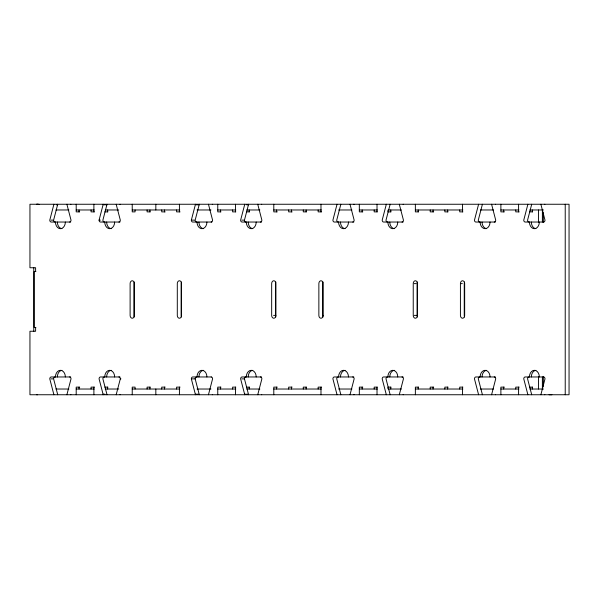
<?xml version="1.0" encoding="UTF-8"?>
<svg xmlns="http://www.w3.org/2000/svg" width="599" height="599" viewBox="0 0 599 599"><rect width="100%" height="100%" fill="white"/><g stroke="black" fill="none" stroke-linecap="round" stroke-linejoin="round"><path stroke-width="0.9" d="M57.654 204.252A1.902 1.415 90 0 1 57.594 204.798L53.61 220.125A1.902 1.415 90 0 0 55.026 222.034M119.957 222.034L100.49 222.034A1.902 1.415 -90 0 1 99.075 220.125L103.058 204.798A1.902 1.415 -90 0 0 103.118 204.252M106.944 204.252A1.902 1.415 -90 0 1 106.884 204.798L102.893 220.125A1.902 1.415 90 0 0 104.308 222.034M118.894 376.966A1.902 1.415 90 0 1 120.309 378.875L116.318 394.202A1.902 1.415 -90 0 0 116.266 394.748M211.799 222.034L192.758 222.034A1.902 1.415 -90 0 1 191.343 220.125L195.334 204.798A1.902 1.415 90 0 0 195.394 204.252M199.212 204.252A1.902 1.415 -90 0 1 199.153 204.798L195.169 220.125A1.902 1.415 90 0 0 196.584 222.034M248.51 204.252A1.902 1.415 90 0 1 248.45 204.798L244.459 220.125A1.902 1.415 -90 0 0 245.875 222.034M38.531 204.252L36.629 204.252L39.482 204.529M56.321 204.798L57.594 204.798M103.694 204.798L104.975 204.798M105.611 204.798L106.884 204.798M195.97 204.798L199.16 204.798M246.533 204.798L248.443 204.798M55.939 209.972L68.878 209.972M76.2 209.972L94.245 209.972M105.214 209.972L118.752 209.972M132.229 209.972L179.775 209.972M197.026 209.972L210.975 209.972M217.759 209.972L235.811 209.972M246.781 209.972L259.846 209.972M273.795 209.972L321.341 209.972M338.607 209.972L351.913 209.972M359.325 209.972L377.37 209.972M388.339 209.972L401.412 209.972M415.362 209.972L462.9 209.972M480.405 209.972L493.479 209.972M500.884 209.972L518.936 209.972M529.853 209.972L543.443 209.972M79.667 211.874L76.2 211.874L76.2 204.252M94.53 211.874L91.063 211.874L91.063 209.972M104.818 211.874L107.872 211.874M150.282 211.874L147.099 211.874L147.099 209.972M165.197 211.874L161.723 211.874L161.723 209.972M180.059 211.874L176.593 211.874L176.593 209.972M220.949 211.874L217.759 211.874L217.759 204.252M235.811 211.874L232.622 211.874L232.622 209.972M246.376 211.874L249.439 211.874M277.262 211.874L273.795 211.874L273.795 204.252M292.125 211.874L288.658 211.874L288.658 209.972M306.471 211.874L303.289 211.874L303.289 209.972M321.618 211.874L318.151 211.874L318.151 209.972M362.792 211.874L359.325 211.874L359.325 204.252M377.37 211.874L374.188 211.874L374.188 209.972M390.997 211.874L387.942 211.874L387.942 210.182M418.544 211.874L415.362 211.874L415.362 204.252M433.691 211.874L430.224 211.874L430.224 209.972M448.037 211.874L444.847 211.874L444.847 209.972M462.9 211.874L459.718 211.874L459.718 209.972M504.351 211.874L500.884 211.874L500.884 204.252M519.221 211.874L515.746 211.874L515.746 209.972M529.501 211.874L532.563 211.874M51.057 220.125L52.967 220.125M99.075 220.125L100.347 220.125M191.343 220.125L194.533 220.125M241.906 220.125L243.823 220.125M70.667 222.034L51.2 222.034A1.902 1.415 -90 0 1 49.784 220.125L53.768 204.798A1.902 1.415 90 0 0 53.828 204.252M261.516 222.034L242.048 222.034A1.902 1.415 90 0 1 240.633 220.125L244.624 204.798A1.902 1.415 -90 0 0 244.677 204.252M353.792 222.034L334.324 222.034A1.902 1.415 -90 0 1 332.909 220.125L336.893 204.798A1.902 1.415 -90 0 0 336.952 204.252M403.082 222.034L383.615 222.034A1.902 1.415 90 0 1 382.199 220.125L386.183 204.798A1.902 1.415 -90 0 0 386.243 204.252M495.351 222.034L475.891 222.034A1.902 1.415 -90 0 1 474.468 220.125L478.459 204.798A1.902 1.415 -90 0 0 478.519 204.252M543.72 222.034L525.173 222.034A1.902 1.415 -90 0 1 523.758 220.125L527.749 204.798A1.902 1.408 -90 0 0 527.801 204.252M35.895 271.564L34.195 271.564L34.195 327.436L35.895 327.436M414.194 283.627L416.103 283.627M460.421 283.627A2.86 2.126 -90 0 1 462.548 280.766A2.86 2.126 -90 0 1 464.667 283.627L464.667 315.373A2.86 2.126 -90 0 1 462.548 318.234A2.86 2.126 -90 0 1 460.421 315.373L460.421 283.627L462.331 283.627M273.586 315.373L275.495 315.373A2.86 2.126 90 0 0 275.854 316.961M414.194 315.373L417.061 315.373A2.86 2.126 90 0 0 417.413 316.961M70.667 376.966L51.2 376.966A1.902 1.415 -90 0 0 49.784 378.875L53.768 394.202A1.902 1.415 -90 0 1 53.828 394.748M119.957 376.966L100.49 376.966A1.902 1.415 90 0 0 99.075 378.875L103.058 394.202A1.902 1.415 90 0 1 103.118 394.748M211.305 376.966L192.758 376.966A1.902 1.415 -90 0 0 191.343 378.875L195.334 394.202A1.902 1.415 90 0 1 195.394 394.748M261.516 376.966L242.048 376.966A1.902 1.415 -90 0 0 240.633 378.875L244.624 394.202A1.902 1.415 90 0 1 244.677 394.748M353.792 376.966L334.324 376.966A1.902 1.415 -90 0 0 332.909 378.875L336.893 394.202A1.902 1.415 90 0 1 336.952 394.748M403.082 376.966L383.615 376.966A1.902 1.415 -90 0 0 382.199 378.875L386.183 394.202A1.902 1.415 90 0 1 386.243 394.748M495.351 376.966L475.891 376.966A1.902 1.415 89.9 0 0 474.468 378.875L478.459 394.202A1.902 1.415 90 0 1 478.519 394.748M543.72 376.966L525.173 376.966A1.902 1.415 90 0 0 523.758 378.875L527.749 394.202A1.902 1.415 -90 0 1 527.809 394.748M51.057 378.875L52.967 378.875M120.309 378.875L120.946 378.875M191.987 378.875L195.169 378.875A1.902 1.415 -90 0 1 196.584 376.966M241.906 378.875L244.459 378.875A1.902 1.415 90 0 1 245.875 376.966M79.667 387.126L76.2 387.126L76.2 394.748M94.53 387.126L91.063 387.126L91.063 389.028M104.818 387.126L107.872 387.126M150.282 387.126L147.099 387.126L147.099 389.028M165.197 387.126L161.723 387.126L161.723 389.028M180.059 387.126L176.593 387.126L176.593 389.028M220.949 387.126L217.759 387.126L217.759 394.748M235.811 387.126L232.622 387.126L232.622 389.028M246.376 387.126L249.439 387.126M277.262 387.126L273.795 387.126L273.795 394.748M292.125 387.126L288.658 387.126L288.658 389.028M306.471 387.126L303.289 387.126L303.289 389.028M321.618 387.126L318.151 387.126L318.151 389.028M362.792 387.126L359.325 387.126L359.325 394.748M377.37 387.126L374.188 387.126L374.188 389.028M390.997 387.126L387.942 387.126L387.942 388.818M418.544 387.126L415.362 387.126L415.362 394.748M433.691 387.126L430.224 387.126L430.224 389.028M448.037 387.126L444.847 387.126L444.847 389.028M462.9 387.126L459.718 387.126L459.718 389.028M504.351 387.126L500.884 387.126L500.884 394.748M519.221 387.126L515.746 387.126L515.746 389.028M529.501 387.126L532.563 387.126M55.939 389.028L68.878 389.028M76.2 389.028L94.245 389.028M105.214 389.028L118.752 389.028M132.229 389.028L179.775 389.028M197.026 389.028L210.975 389.028M217.759 389.028L235.811 389.028M246.781 389.028L259.846 389.028M273.795 389.028L321.341 389.028M338.607 389.028L351.913 389.028M359.325 389.028L377.37 389.028M388.339 389.028L401.412 389.028M415.362 389.028L462.9 389.028M480.405 389.028L493.479 389.028M500.884 389.028L518.936 389.028M529.853 389.028L543.443 389.028M103.058 394.202L104.975 394.202M195.334 394.202L198.524 394.202M244.624 394.202L245.897 394.202M246.533 394.202L247.806 394.202M36.629 394.748L37.58 394.748M549.051 394.748L551.904 394.748M244.459 378.875L248.443 394.202A1.902 1.415 90 0 1 248.503 394.748M195.169 378.875L199.16 394.202A1.902 1.415 90 0 1 199.212 394.748M565.224 204.252L565.224 394.748M543.33 212.765L543.33 222.094M543.33 376.906L543.33 386.235M542.38 209.972L542.38 222.094M542.38 376.906L542.38 389.028M538.553 209.972L538.553 222.094M538.553 376.906L538.553 389.028M532.331 209.972L532.331 211.874M532.331 387.126L532.331 389.028M518.584 204.252L518.584 211.874M518.584 387.126L518.584 394.748M503.714 209.972L503.714 211.874M503.714 387.126L503.714 389.028M462.548 204.252L462.548 211.874M462.548 387.126L462.548 394.748M447.685 209.972L447.685 211.874M447.685 387.126L447.685 389.028M433.055 209.972L433.055 211.874M433.055 387.126L433.055 389.028M418.192 209.972L418.192 211.874M418.192 387.126L418.192 389.028M417.061 315.373L417.061 283.627A2.86 2.126 90 0 1 417.413 282.039M390.773 209.972L390.773 211.874M390.773 387.126L390.773 389.028M377.018 204.252L377.018 211.874M377.018 387.126L377.018 394.748M362.155 209.972L362.155 211.874M362.155 387.126L362.155 389.028M320.982 204.252L320.982 211.874M320.982 387.126L320.982 394.748M306.119 209.972L306.119 211.874M306.119 387.126L306.119 389.028M291.488 209.972L291.488 211.874M291.488 387.126L291.488 389.028M276.626 209.972L276.626 211.874M276.626 387.126L276.626 389.028M275.495 315.373L275.495 283.627A2.86 2.126 90 0 1 275.854 282.039M249.206 209.972L249.206 211.874M249.206 387.126L249.206 389.028M235.452 204.252L235.452 211.874M235.452 387.126L235.452 394.748M220.589 209.972L220.589 211.874M220.589 387.126L220.589 389.028M179.423 204.252L179.423 211.874M179.423 387.126L179.423 394.748M164.553 209.972L164.553 211.874M164.553 387.126L164.553 389.028M155.83 204.252L155.83 209.972M155.83 389.028L155.83 394.748M149.93 209.972L149.93 211.874M149.93 387.126L149.93 389.028M135.067 209.972L135.067 211.874L132.229 211.874L132.229 204.252M135.067 389.028L135.067 387.126L132.229 387.126L132.229 394.748M107.648 209.972L107.648 211.874M107.648 387.126L107.648 389.028M93.893 204.252L93.893 211.874M93.893 387.126L93.893 394.748M79.031 209.972L79.031 211.874M79.031 387.126L79.031 389.028M35.611 271.564L35.611 267.753L29.95 267.753L29.95 204.252L569.05 204.252L569.05 394.748L29.95 394.748L29.95 331.247L35.611 331.247L35.611 327.436M33.769 267.641L33.769 331.359M540.949 394.748A1.902 1.415 -90 0 1 541.009 394.202L544.993 378.875A1.902 1.415 -90 0 0 543.578 376.966M544.776 394.748A1.902 1.415 -90 0 1 544.791 394.471M528.999 376.966A1.902 1.415 90 0 0 527.584 378.875L531.575 394.202A1.902 1.423 -89.9 0 1 531.635 394.748M495.485 394.748A1.902 1.415 -90 0 1 495.5 394.471M491.667 394.748A1.902 1.408 -90 0 1 491.719 394.202L495.702 378.875A1.902 1.415 90 0 0 494.287 376.966M482.045 376.966A6.664 4.957 -90 0 1 486.59 370.324M480.136 376.966A6.664 4.957 -90 0 1 485.085 370.302A6.664 4.957 -90 0 1 490.042 376.966M479.709 376.966A1.902 1.415 90 0 0 478.294 378.875L482.285 394.202A1.909 1.423 -89.9 0 1 482.345 394.748M482.337 204.252A1.902 1.415 -90 0 1 482.277 204.798L478.294 220.125A1.902 1.415 90 0 0 479.709 222.034M494.287 222.034A1.902 1.415 90 0 0 495.702 220.125L491.719 204.798A1.902 1.408 89.9 0 1 491.667 204.252M495.5 204.529A1.902 1.415 90 0 1 495.485 204.252M531.627 204.252A1.902 1.415 -90 0 1 531.568 204.798L527.584 220.125A1.902 1.415 -90 0 0 528.999 222.034M539.332 222.034A6.664 4.957 -90 0 1 534.375 228.698A6.664 4.957 -90 0 1 529.426 222.034M543.578 222.034A1.902 1.415 90 0 0 544.993 220.125L541.009 204.798A1.902 1.415 90 0 1 540.949 204.252M535.88 228.676A6.664 4.957 90 0 1 531.335 222.034M544.791 204.529A1.902 1.415 90 0 1 544.776 204.252M490.042 222.034A6.664 4.957 -90 0 1 485.085 228.698A6.664 4.957 -90 0 1 480.136 222.034M486.59 228.676A6.664 4.957 90 0 1 482.045 222.034M529.426 376.966A6.664 4.957 -90 0 1 534.375 370.302A6.664 4.957 -90 0 1 539.332 376.966M531.335 376.966A6.664 4.957 90 0 1 535.88 370.324M350.101 394.748A1.902 1.408 -90 0 1 350.16 394.202L354.144 378.875A1.902 1.415 90 0 0 352.729 376.966M353.927 394.748A1.902 1.415 -90 0 1 353.942 394.471M340.487 376.966A6.664 4.957 90 0 1 345.031 370.324M338.57 376.966A6.664 4.957 90 0 1 343.526 370.302A6.664 4.957 90 0 1 348.483 376.966M338.15 376.966A1.902 1.415 -90 0 0 336.735 378.875L340.719 394.202A1.902 1.408 89.9 0 1 340.779 394.748M340.779 204.252A1.902 1.415 -90 0 1 340.719 204.798L336.735 220.125A1.902 1.415 -90 0 0 338.15 222.034M352.729 222.034A1.902 1.415 90 0 0 354.144 220.125L350.153 204.798A1.902 1.415 -90 0 1 350.093 204.252M353.934 204.529A1.909 1.423 -89.9 0 1 353.919 204.252M390.069 204.252A1.902 1.415 -90 0 1 390.009 204.798L386.018 220.125A1.902 1.415 90 0 0 387.441 222.034M397.766 222.034A6.664 4.957 -90 0 1 392.817 228.698A6.664 4.957 -90 0 1 387.86 222.034M402.019 222.034A1.902 1.415 -89.9 0 0 403.434 220.125L399.443 204.798A1.902 1.415 -90 0 1 399.383 204.252M394.314 228.676A6.664 4.957 -90 0 1 389.777 222.034M403.224 204.529A1.902 1.423 -89.9 0 1 403.209 204.252M399.391 394.748A1.902 1.408 -90 0 1 399.443 394.202L403.434 378.875A1.902 1.415 -90 0 0 402.019 376.966M403.209 394.748A1.902 1.415 -90 0 1 403.224 394.471M387.441 376.966A1.902 1.415 90 0 0 386.018 378.875L390.009 394.202A1.902 1.408 89.9 0 1 390.061 394.748M387.86 376.966A6.664 4.957 -90 0 1 392.817 370.302A6.664 4.957 -90 0 1 397.766 376.966M389.769 376.966A6.664 4.957 90 0 1 394.314 370.324M348.483 222.034A6.664 4.957 -90 0 1 343.526 228.698A6.664 4.957 -90 0 1 338.57 222.034M345.031 228.676A6.664 4.957 90 0 1 340.487 222.034M464.607 316.961A2.86 2.126 -90 0 1 464.247 315.373L464.247 283.627A2.86 2.126 -90 0 1 464.607 282.039M323.041 316.961A2.86 2.126 90 0 1 322.681 315.373L322.681 283.627A2.86 2.126 90 0 1 323.041 282.039M208.534 394.748A1.902 1.415 -90 0 1 208.594 394.202L212.578 378.875A1.902 1.415 -90 0 0 211.162 376.966M212.36 394.748A1.909 1.415 -90 0 1 212.375 394.471M198.92 376.966A6.664 4.957 90 0 1 203.465 370.324M197.011 376.966A6.664 4.957 90 0 1 201.96 370.302A6.664 4.957 90 0 1 206.917 376.966M211.162 222.034A1.902 1.415 -90 0 0 212.578 220.125L208.594 204.798A1.902 1.415 90 0 1 208.534 204.252M212.375 204.529A1.909 1.415 -90 0 1 212.36 204.252M256.207 222.034A6.664 4.957 90 0 1 251.251 228.698A6.664 4.957 90 0 1 246.294 222.034M260.453 222.034A1.902 1.415 -90 0 0 261.868 220.125L257.884 204.798A1.902 1.415 -90 0 1 257.825 204.252M252.756 228.676A6.664 4.957 90 0 1 248.211 222.034M261.658 204.529A1.909 1.415 -90 0 1 261.643 204.252M257.825 394.748A1.909 1.415 -90 0 1 257.884 394.202L261.868 378.875A1.902 1.415 90 0 0 260.453 376.966M261.651 394.748A1.902 1.415 -90 0 1 261.666 394.471M246.294 376.966A6.664 4.957 90 0 1 251.251 370.302A6.664 4.957 90 0 1 256.207 376.966M248.211 376.966A6.664 4.957 -90 0 1 252.756 370.324M206.917 222.034A6.664 4.957 90 0 1 201.96 228.698A6.664 4.957 90 0 1 197.011 222.034M203.465 228.676A6.664 4.957 90 0 1 198.92 222.034M134.288 282.039A2.86 2.126 90 0 0 133.936 283.627L133.936 315.373A2.86 2.126 90 0 0 134.288 316.961M181.482 316.961A2.86 2.126 90 0 1 181.123 315.373L181.123 283.627A2.86 2.126 90 0 1 181.482 282.039M66.968 394.748A1.902 1.415 90 0 1 67.028 394.202L71.019 378.875A1.902 1.415 90 0 0 69.604 376.966M70.794 394.748A1.902 1.415 90 0 1 70.809 394.471M57.362 376.966A6.664 4.957 -90 0 1 61.907 370.324M55.445 376.966A6.664 4.957 90 0 1 60.402 370.302A6.664 4.957 90 0 1 65.358 376.966M55.026 376.966A1.902 1.415 -90 0 0 53.61 378.875L57.594 394.202A1.902 1.415 -90 0 1 57.654 394.748M69.604 222.034A1.902 1.415 90 0 0 71.019 220.125L67.028 204.798A1.902 1.415 90 0 1 66.976 204.252M70.809 204.529A1.902 1.415 -90 0 1 70.794 204.252M114.641 222.034A6.664 4.957 90 0 1 109.692 228.698A6.664 4.957 90 0 1 104.735 222.034M118.894 222.034A1.902 1.415 90 0 0 120.309 220.125L116.318 204.798A1.902 1.415 90 0 1 116.258 204.252M111.189 228.676A6.664 4.957 -90 0 1 106.644 222.034M120.1 204.529A1.902 1.415 -90 0 1 120.085 204.252M120.085 394.748A1.902 1.415 90 0 1 120.1 394.471M104.308 376.966A1.902 1.415 -90 0 0 102.893 378.875L106.884 394.202A1.909 1.415 -90 0 1 106.944 394.748M104.735 376.966A6.664 4.957 -90 0 1 109.692 370.302A6.664 4.957 -90 0 1 114.641 376.966M106.644 376.966A6.664 4.957 90 0 1 111.189 370.324M65.358 222.034A6.664 4.957 -90 0 1 60.402 228.698A6.664 4.957 -90 0 1 55.445 222.034M61.907 228.676A6.664 4.957 -90 0 1 57.362 222.034M417.481 315.373L417.481 283.627A2.86 2.126 90 0 0 415.362 280.766A2.86 2.126 90 0 0 413.235 283.627L413.235 315.373A2.86 2.126 90 0 0 415.362 318.234A2.86 2.126 90 0 0 417.481 315.373M323.108 315.373L323.108 283.627A2.86 2.126 -90 0 0 320.982 280.766A2.86 2.126 -90 0 0 318.863 283.627L318.863 315.373A2.86 2.126 90 0 0 320.982 318.234A2.86 2.126 90 0 0 323.108 315.373M275.922 315.373L275.922 283.627A2.86 2.126 -90 0 0 273.795 280.766A2.86 2.126 -90 0 0 271.669 283.627L271.669 315.373A2.86 2.126 90 0 0 273.795 318.234A2.86 2.126 90 0 0 275.922 315.373M181.542 315.373L181.542 283.627A2.86 2.126 90 0 0 179.423 280.766A2.86 2.126 90 0 0 177.297 283.627L177.297 315.373A2.86 2.126 90 0 0 179.423 318.234A2.86 2.126 90 0 0 181.542 315.373M134.356 315.373L134.356 283.627A2.86 2.126 -90 0 0 132.229 280.766A2.86 2.126 -90 0 0 130.11 283.627L130.11 315.373A2.86 2.126 90 0 0 132.229 318.234A2.86 2.126 90 0 0 134.356 315.373"/></g></svg>
